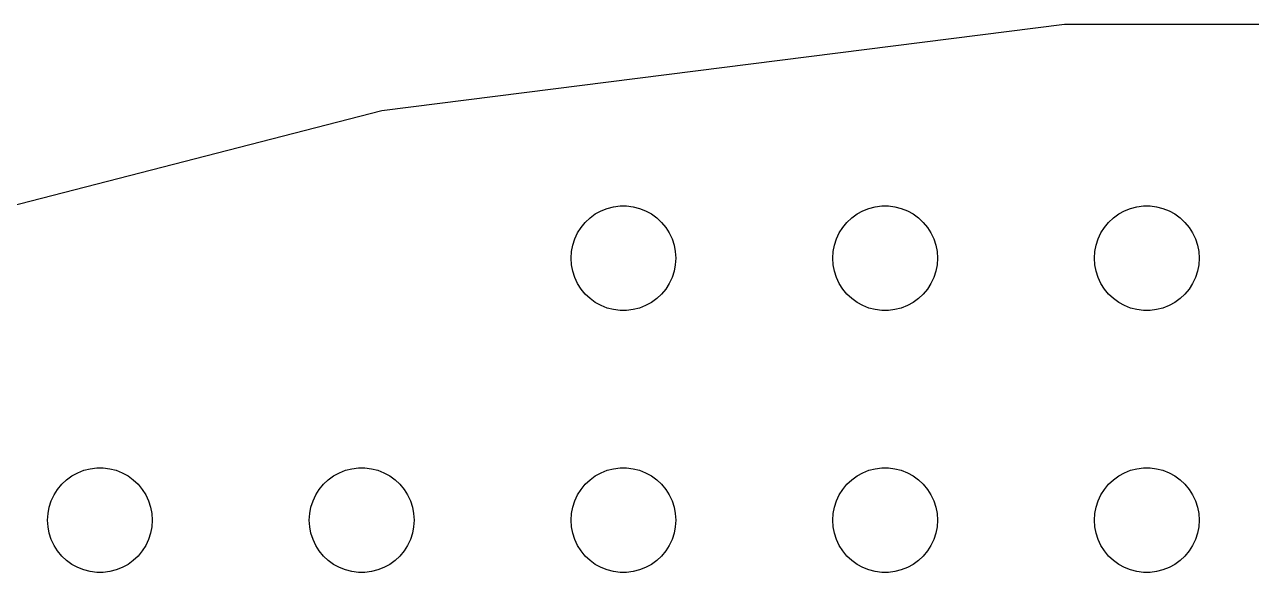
# Model space of a CAD drawing. Header units: metres. Extents: x -157 to 157, y -157 to 157.
# Drawn here: x -39.66 to -4.5, y 141 to 156.69 of the extents above; entities that cross this region are included whole.
import ezdxf

# ---------------------------------------------------------------- set-up
doc = ezdxf.new("R2010")
doc.units = ezdxf.units.M

msp = doc.modelspace()

# ---------------------------------------------------------------- linework, layer by layer
for p, q in [((-9.85811, 156.69), (-29.4189, 154.219)), ((9.85811, 156.69), (-9.85811, 156.69)), ((-29.4189, 154.219), (-48.5157, 149.316)), ((-23.4561, 151.156), (-23.3037, 151.266)), ((-23.3037, 151.266), (-23.1387, 151.357)), ((-23.1387, 151.357), (-22.9635, 151.427)), ((-22.9635, 151.427), (-22.7811, 151.473)), ((-22.7811, 151.473), (-22.5942, 151.497)), ((-22.5942, 151.497), (-22.4058, 151.497)), ((-22.4058, 151.497), (-22.2189, 151.473)), ((-22.2189, 151.473), (-22.0365, 151.427)), ((-22.0365, 151.427), (-21.8613, 151.357)), ((-21.8613, 151.357), (-21.6963, 151.266)), ((-21.6963, 151.266), (-21.5439, 151.156)), ((-15.9561, 151.156), (-15.8037, 151.266)), ((-15.8037, 151.266), (-15.6387, 151.357)), ((-15.6387, 151.357), (-15.4635, 151.427)), ((-15.4635, 151.427), (-15.2811, 151.473)), ((-15.2811, 151.473), (-15.0942, 151.497)), ((-15.0942, 151.497), (-14.9058, 151.497)), ((-14.9058, 151.497), (-14.7189, 151.473)), ((-14.7189, 151.473), (-14.5365, 151.427)), ((-14.5365, 151.427), (-14.3613, 151.357)), ((-14.3613, 151.357), (-14.1963, 151.266)), ((-14.1963, 151.266), (-14.0439, 151.156)), ((-8.45613, 151.156), (-8.30373, 151.266)), ((-8.30373, 151.266), (-8.13866, 151.357)), ((-8.13866, 151.357), (-7.96352, 151.427)), ((-7.96352, 151.427), (-7.78107, 151.473)), ((-7.78107, 151.473), (-7.59418, 151.497)), ((-7.59418, 151.497), (-7.40581, 151.497)), ((-7.40581, 151.497), (-7.21892, 151.473)), ((-7.21892, 151.473), (-7.03647, 151.427)), ((-7.03647, 151.427), (-6.86133, 151.357)), ((-6.86133, 151.357), (-6.69626, 151.266)), ((-6.69626, 151.266), (-6.54385, 151.156)), ((-23.8145, 150.723), (-23.7135, 150.882)), ((-23.7135, 150.882), (-23.5934, 151.027)), ((-23.5934, 151.027), (-23.4561, 151.156)), ((-21.5439, 151.156), (-21.4065, 151.027)), ((-21.4065, 151.027), (-21.2865, 150.882)), ((-21.2865, 150.882), (-21.1855, 150.723)), ((-16.3145, 150.723), (-16.2135, 150.882)), ((-16.2135, 150.882), (-16.0934, 151.027)), ((-16.0934, 151.027), (-15.9561, 151.156)), ((-14.0439, 151.156), (-13.9065, 151.027)), ((-13.9065, 151.027), (-13.7865, 150.882)), ((-13.7865, 150.882), (-13.6855, 150.723)), ((-8.81445, 150.723), (-8.71352, 150.882)), ((-8.71352, 150.882), (-8.59344, 151.027)), ((-8.59344, 151.027), (-8.45613, 151.156)), ((-6.54385, 151.156), (-6.40654, 151.027)), ((-6.40654, 151.027), (-6.28647, 150.882)), ((-6.28647, 150.882), (-6.18553, 150.723)), ((-23.9529, 150.373), (-23.8947, 150.552)), ((-23.8947, 150.552), (-23.8145, 150.723)), ((-21.1855, 150.723), (-21.1053, 150.552)), ((-21.1053, 150.552), (-21.0471, 150.373)), ((-16.4529, 150.373), (-16.3947, 150.552)), ((-16.3947, 150.552), (-16.3145, 150.723)), ((-13.6855, 150.723), (-13.6053, 150.552)), ((-13.6053, 150.552), (-13.5471, 150.373)), ((-8.95287, 150.373), (-8.89465, 150.552)), ((-8.89465, 150.552), (-8.81445, 150.723)), ((-6.18553, 150.723), (-6.10533, 150.552)), ((-6.10533, 150.552), (-6.04712, 150.373)), ((-24, 150), (-23.9882, 150.188)), ((-23.9882, 150.188), (-23.9529, 150.373)), ((-21.0471, 150.373), (-21.0118, 150.188)), ((-21.0118, 150.188), (-21, 150)), ((-16.5, 150), (-16.4882, 150.188)), ((-16.4882, 150.188), (-16.4529, 150.373)), ((-13.5471, 150.373), (-13.5118, 150.188)), ((-13.5118, 150.188), (-13.5, 150)), ((-9, 150), (-8.98816, 150.188)), ((-8.98816, 150.188), (-8.95287, 150.373)), ((-6.04712, 150.373), (-6.01183, 150.188)), ((-6.01183, 150.188), (-6, 150)), ((-23.9882, 149.812), (-24, 150)), ((-23.9529, 149.627), (-23.9882, 149.812)), ((-21.0118, 149.812), (-21.0471, 149.627)), ((-21, 150), (-21.0118, 149.812)), ((-16.4882, 149.812), (-16.5, 150)), ((-16.4529, 149.627), (-16.4882, 149.812)), ((-13.5118, 149.812), (-13.5471, 149.627)), ((-13.5, 150), (-13.5118, 149.812)), ((-8.98816, 149.812), (-9, 150)), ((-8.95287, 149.627), (-8.98816, 149.812)), ((-6.01183, 149.812), (-6.04712, 149.627)), ((-6, 150), (-6.01183, 149.812)), ((-23.8947, 149.448), (-23.9529, 149.627)), ((-23.8145, 149.277), (-23.8947, 149.448)), ((-21.1053, 149.448), (-21.1855, 149.277)), ((-21.0471, 149.627), (-21.1053, 149.448)), ((-16.3947, 149.448), (-16.4529, 149.627)), ((-16.3145, 149.277), (-16.3947, 149.448)), ((-13.6053, 149.448), (-13.6855, 149.277)), ((-13.5471, 149.627), (-13.6053, 149.448)), ((-8.89465, 149.448), (-8.95287, 149.627)), ((-8.81445, 149.277), (-8.89465, 149.448)), ((-6.10533, 149.448), (-6.18553, 149.277)), ((-6.04712, 149.627), (-6.10533, 149.448)), ((-23.7135, 149.118), (-23.8145, 149.277)), ((-23.5934, 148.973), (-23.7135, 149.118)), ((-21.2865, 149.118), (-21.4065, 148.973)), ((-21.1855, 149.277), (-21.2865, 149.118)), ((-16.2135, 149.118), (-16.3145, 149.277)), ((-16.0934, 148.973), (-16.2135, 149.118)), ((-13.7865, 149.118), (-13.9065, 148.973)), ((-13.6855, 149.277), (-13.7865, 149.118)), ((-8.71352, 149.118), (-8.81445, 149.277)), ((-8.59344, 148.973), (-8.71352, 149.118)), ((-6.28647, 149.118), (-6.40654, 148.973)), ((-6.18553, 149.277), (-6.28647, 149.118)), ((-23.4561, 148.844), (-23.5934, 148.973)), ((-23.3037, 148.734), (-23.4561, 148.844)), ((-23.1387, 148.643), (-23.3037, 148.734)), ((-21.6963, 148.734), (-21.8613, 148.643)), ((-21.5439, 148.844), (-21.6963, 148.734)), ((-21.4065, 148.973), (-21.5439, 148.844)), ((-15.9561, 148.844), (-16.0934, 148.973)), ((-15.8037, 148.734), (-15.9561, 148.844)), ((-15.6387, 148.643), (-15.8037, 148.734)), ((-14.1963, 148.734), (-14.3613, 148.643)), ((-14.0439, 148.844), (-14.1963, 148.734)), ((-13.9065, 148.973), (-14.0439, 148.844)), ((-8.45613, 148.844), (-8.59344, 148.973)), ((-8.30373, 148.734), (-8.45613, 148.844)), ((-8.13866, 148.643), (-8.30373, 148.734)), ((-6.69626, 148.734), (-6.86133, 148.643)), ((-6.54385, 148.844), (-6.69626, 148.734)), ((-6.40654, 148.973), (-6.54385, 148.844)), ((-22.9635, 148.573), (-23.1387, 148.643)), ((-22.7811, 148.527), (-22.9635, 148.573)), ((-22.5942, 148.503), (-22.7811, 148.527)), ((-22.4058, 148.503), (-22.5942, 148.503)), ((-22.2189, 148.527), (-22.4058, 148.503)), ((-22.0365, 148.573), (-22.2189, 148.527)), ((-21.8613, 148.643), (-22.0365, 148.573)), ((-15.4635, 148.573), (-15.6387, 148.643)), ((-15.2811, 148.527), (-15.4635, 148.573)), ((-15.0942, 148.503), (-15.2811, 148.527)), ((-14.9058, 148.503), (-15.0942, 148.503)), ((-14.7189, 148.527), (-14.9058, 148.503)), ((-14.5365, 148.573), (-14.7189, 148.527)), ((-14.3613, 148.643), (-14.5365, 148.573)), ((-7.96352, 148.573), (-8.13866, 148.643)), ((-7.78107, 148.527), (-7.96352, 148.573)), ((-7.59418, 148.503), (-7.78107, 148.527)), ((-7.40581, 148.503), (-7.59418, 148.503)), ((-7.21892, 148.527), (-7.40581, 148.503)), ((-7.03647, 148.573), (-7.21892, 148.527)), ((-6.86133, 148.643), (-7.03647, 148.573)), ((-38.3037, 143.766), (-38.1387, 143.857)), ((-38.1387, 143.857), (-37.9635, 143.927)), ((-37.9635, 143.927), (-37.7811, 143.973)), ((-37.7811, 143.973), (-37.5942, 143.997)), ((-37.5942, 143.997), (-37.4058, 143.997)), ((-37.4058, 143.997), (-37.2189, 143.973)), ((-37.2189, 143.973), (-37.0365, 143.927)), ((-37.0365, 143.927), (-36.8613, 143.857)), ((-36.8613, 143.857), (-36.6963, 143.766)), ((-30.8037, 143.766), (-30.6387, 143.857)), ((-30.6387, 143.857), (-30.4635, 143.927)), ((-30.4635, 143.927), (-30.2811, 143.973)), ((-30.2811, 143.973), (-30.0942, 143.997)), ((-30.0942, 143.997), (-29.9058, 143.997)), ((-29.9058, 143.997), (-29.7189, 143.973)), ((-29.7189, 143.973), (-29.5365, 143.927)), ((-29.5365, 143.927), (-29.3613, 143.857)), ((-29.3613, 143.857), (-29.1963, 143.766)), ((-23.3037, 143.766), (-23.1387, 143.857)), ((-23.1387, 143.857), (-22.9635, 143.927)), ((-22.9635, 143.927), (-22.7811, 143.973)), ((-22.7811, 143.973), (-22.5942, 143.997)), ((-22.5942, 143.997), (-22.4058, 143.997)), ((-22.4058, 143.997), (-22.2189, 143.973)), ((-22.2189, 143.973), (-22.0365, 143.927)), ((-22.0365, 143.927), (-21.8613, 143.857)), ((-21.8613, 143.857), (-21.6963, 143.766)), ((-15.8037, 143.766), (-15.6387, 143.857)), ((-15.6387, 143.857), (-15.4635, 143.927)), ((-15.4635, 143.927), (-15.2811, 143.973)), ((-15.2811, 143.973), (-15.0942, 143.997)), ((-15.0942, 143.997), (-14.9058, 143.997)), ((-14.9058, 143.997), (-14.7189, 143.973)), ((-14.7189, 143.973), (-14.5365, 143.927)), ((-14.5365, 143.927), (-14.3613, 143.857)), ((-14.3613, 143.857), (-14.1963, 143.766)), ((-8.30373, 143.766), (-8.13866, 143.857)), ((-8.13866, 143.857), (-7.96352, 143.927)), ((-7.96352, 143.927), (-7.78107, 143.973)), ((-7.78107, 143.973), (-7.59418, 143.997)), ((-7.59418, 143.997), (-7.40581, 143.997)), ((-7.40581, 143.997), (-7.21892, 143.973)), ((-7.21892, 143.973), (-7.03647, 143.927)), ((-7.03647, 143.927), (-6.86133, 143.857)), ((-6.86133, 143.857), (-6.69626, 143.766)), ((-38.7135, 143.382), (-38.5934, 143.527)), ((-38.5934, 143.527), (-38.4561, 143.656)), ((-38.4561, 143.656), (-38.3037, 143.766)), ((-36.6963, 143.766), (-36.5439, 143.656)), ((-36.5439, 143.656), (-36.4065, 143.527)), ((-36.4065, 143.527), (-36.2865, 143.382)), ((-31.2135, 143.382), (-31.0934, 143.527)), ((-31.0934, 143.527), (-30.9561, 143.656)), ((-30.9561, 143.656), (-30.8037, 143.766)), ((-29.1963, 143.766), (-29.0439, 143.656)), ((-29.0439, 143.656), (-28.9065, 143.527)), ((-28.9065, 143.527), (-28.7865, 143.382)), ((-23.7135, 143.382), (-23.5934, 143.527)), ((-23.5934, 143.527), (-23.4561, 143.656)), ((-23.4561, 143.656), (-23.3037, 143.766)), ((-21.6963, 143.766), (-21.5439, 143.656)), ((-21.5439, 143.656), (-21.4065, 143.527)), ((-21.4065, 143.527), (-21.2865, 143.382)), ((-16.2135, 143.382), (-16.0934, 143.527)), ((-16.0934, 143.527), (-15.9561, 143.656)), ((-15.9561, 143.656), (-15.8037, 143.766)), ((-14.1963, 143.766), (-14.0439, 143.656)), ((-14.0439, 143.656), (-13.9065, 143.527)), ((-13.9065, 143.527), (-13.7865, 143.382)), ((-8.71352, 143.382), (-8.59344, 143.527)), ((-8.59344, 143.527), (-8.45613, 143.656)), ((-8.45613, 143.656), (-8.30373, 143.766)), ((-6.69626, 143.766), (-6.54385, 143.656)), ((-6.54385, 143.656), (-6.40654, 143.527)), ((-6.40654, 143.527), (-6.28647, 143.382)), ((-38.8947, 143.052), (-38.8145, 143.223)), ((-38.8145, 143.223), (-38.7135, 143.382)), ((-36.2865, 143.382), (-36.1855, 143.223)), ((-36.1855, 143.223), (-36.1053, 143.052)), ((-31.3947, 143.052), (-31.3145, 143.223)), ((-31.3145, 143.223), (-31.2135, 143.382)), ((-28.7865, 143.382), (-28.6855, 143.223)), ((-28.6855, 143.223), (-28.6053, 143.052)), ((-23.8947, 143.052), (-23.8145, 143.223)), ((-23.8145, 143.223), (-23.7135, 143.382)), ((-21.2865, 143.382), (-21.1855, 143.223)), ((-21.1855, 143.223), (-21.1053, 143.052)), ((-16.3947, 143.052), (-16.3145, 143.223)), ((-16.3145, 143.223), (-16.2135, 143.382)), ((-13.7865, 143.382), (-13.6855, 143.223)), ((-13.6855, 143.223), (-13.6053, 143.052)), ((-8.89465, 143.052), (-8.81445, 143.223)), ((-8.81445, 143.223), (-8.71352, 143.382)), ((-6.28647, 143.382), (-6.18553, 143.223)), ((-6.18553, 143.223), (-6.10533, 143.052)), ((-38.9882, 142.688), (-38.9529, 142.873)), ((-38.9529, 142.873), (-38.8947, 143.052)), ((-36.1053, 143.052), (-36.0471, 142.873)), ((-36.0471, 142.873), (-36.0118, 142.688)), ((-31.4882, 142.688), (-31.4529, 142.873)), ((-31.4529, 142.873), (-31.3947, 143.052)), ((-28.6053, 143.052), (-28.5471, 142.873)), ((-28.5471, 142.873), (-28.5118, 142.688)), ((-23.9882, 142.688), (-23.9529, 142.873)), ((-23.9529, 142.873), (-23.8947, 143.052)), ((-21.1053, 143.052), (-21.0471, 142.873)), ((-21.0471, 142.873), (-21.0118, 142.688)), ((-16.4882, 142.688), (-16.4529, 142.873)), ((-16.4529, 142.873), (-16.3947, 143.052)), ((-13.6053, 143.052), (-13.5471, 142.873)), ((-13.5471, 142.873), (-13.5118, 142.688)), ((-8.98816, 142.688), (-8.95287, 142.873)), ((-8.95287, 142.873), (-8.89465, 143.052)), ((-6.10533, 143.052), (-6.04712, 142.873)), ((-6.04712, 142.873), (-6.01183, 142.688)), ((-39, 142.5), (-38.9882, 142.688)), ((-38.9882, 142.312), (-39, 142.5)), ((-36.0118, 142.688), (-36, 142.5)), ((-36, 142.5), (-36.0118, 142.312)), ((-31.5, 142.5), (-31.4882, 142.688)), ((-31.4882, 142.312), (-31.5, 142.5)), ((-28.5118, 142.688), (-28.5, 142.5)), ((-28.5, 142.5), (-28.5118, 142.312)), ((-24, 142.5), (-23.9882, 142.688)), ((-23.9882, 142.312), (-24, 142.5)), ((-21.0118, 142.688), (-21, 142.5)), ((-21, 142.5), (-21.0118, 142.312)), ((-16.5, 142.5), (-16.4882, 142.688)), ((-16.4882, 142.312), (-16.5, 142.5)), ((-13.5118, 142.688), (-13.5, 142.5)), ((-13.5, 142.5), (-13.5118, 142.312)), ((-9, 142.5), (-8.98816, 142.688)), ((-8.98816, 142.312), (-9, 142.5)), ((-6.01183, 142.688), (-6, 142.5)), ((-6, 142.5), (-6.01183, 142.312)), ((-38.9529, 142.127), (-38.9882, 142.312)), ((-38.8947, 141.948), (-38.9529, 142.127)), ((-36.0471, 142.127), (-36.1053, 141.948)), ((-36.0118, 142.312), (-36.0471, 142.127)), ((-31.4529, 142.127), (-31.4882, 142.312)), ((-31.3947, 141.948), (-31.4529, 142.127)), ((-28.5471, 142.127), (-28.6053, 141.948)), ((-28.5118, 142.312), (-28.5471, 142.127)), ((-23.9529, 142.127), (-23.9882, 142.312)), ((-23.8947, 141.948), (-23.9529, 142.127)), ((-21.0471, 142.127), (-21.1053, 141.948)), ((-21.0118, 142.312), (-21.0471, 142.127)), ((-16.4529, 142.127), (-16.4882, 142.312)), ((-16.3947, 141.948), (-16.4529, 142.127)), ((-13.5471, 142.127), (-13.6053, 141.948)), ((-13.5118, 142.312), (-13.5471, 142.127)), ((-8.95287, 142.127), (-8.98816, 142.312)), ((-8.89465, 141.948), (-8.95287, 142.127)), ((-6.04712, 142.127), (-6.10533, 141.948)), ((-6.01183, 142.312), (-6.04712, 142.127)), ((-38.8145, 141.777), (-38.8947, 141.948)), ((-38.7135, 141.618), (-38.8145, 141.777)), ((-36.1855, 141.777), (-36.2865, 141.618)), ((-36.1053, 141.948), (-36.1855, 141.777)), ((-31.3145, 141.777), (-31.3947, 141.948)), ((-31.2135, 141.618), (-31.3145, 141.777)), ((-28.6855, 141.777), (-28.7865, 141.618)), ((-28.6053, 141.948), (-28.6855, 141.777)), ((-23.8145, 141.777), (-23.8947, 141.948)), ((-23.7135, 141.618), (-23.8145, 141.777)), ((-21.1855, 141.777), (-21.2865, 141.618)), ((-21.1053, 141.948), (-21.1855, 141.777)), ((-16.3145, 141.777), (-16.3947, 141.948)), ((-16.2135, 141.618), (-16.3145, 141.777)), ((-13.6855, 141.777), (-13.7865, 141.618)), ((-13.6053, 141.948), (-13.6855, 141.777)), ((-8.81445, 141.777), (-8.89465, 141.948)), ((-8.71352, 141.618), (-8.81445, 141.777)), ((-6.18553, 141.777), (-6.28647, 141.618)), ((-6.10533, 141.948), (-6.18553, 141.777)), ((-38.5934, 141.473), (-38.7135, 141.618)), ((-38.4561, 141.344), (-38.5934, 141.473)), ((-36.4065, 141.473), (-36.5439, 141.344)), ((-36.2865, 141.618), (-36.4065, 141.473)), ((-31.0934, 141.473), (-31.2135, 141.618)), ((-30.9561, 141.344), (-31.0934, 141.473)), ((-28.9065, 141.473), (-29.0439, 141.344)), ((-28.7865, 141.618), (-28.9065, 141.473)), ((-23.5934, 141.473), (-23.7135, 141.618)), ((-23.4561, 141.344), (-23.5934, 141.473)), ((-21.4065, 141.473), (-21.5439, 141.344)), ((-21.2865, 141.618), (-21.4065, 141.473)), ((-16.0934, 141.473), (-16.2135, 141.618)), ((-15.9561, 141.344), (-16.0934, 141.473)), ((-13.9065, 141.473), (-14.0439, 141.344)), ((-13.7865, 141.618), (-13.9065, 141.473)), ((-8.59344, 141.473), (-8.71352, 141.618)), ((-8.45613, 141.344), (-8.59344, 141.473)), ((-6.40654, 141.473), (-6.54385, 141.344)), ((-6.28647, 141.618), (-6.40654, 141.473)), ((-38.3037, 141.234), (-38.4561, 141.344)), ((-38.1387, 141.143), (-38.3037, 141.234)), ((-37.9635, 141.073), (-38.1387, 141.143)), ((-37.7811, 141.027), (-37.9635, 141.073)), ((-37.5942, 141.003), (-37.7811, 141.027)), ((-37.4058, 141.003), (-37.5942, 141.003)), ((-37.2189, 141.027), (-37.4058, 141.003)), ((-37.0365, 141.073), (-37.2189, 141.027)), ((-36.8613, 141.143), (-37.0365, 141.073)), ((-36.6963, 141.234), (-36.8613, 141.143)), ((-36.5439, 141.344), (-36.6963, 141.234)), ((-30.8037, 141.234), (-30.9561, 141.344)), ((-30.6387, 141.143), (-30.8037, 141.234)), ((-30.4635, 141.073), (-30.6387, 141.143)), ((-30.2811, 141.027), (-30.4635, 141.073)), ((-30.0942, 141.003), (-30.2811, 141.027)), ((-29.9058, 141.003), (-30.0942, 141.003)), ((-29.7189, 141.027), (-29.9058, 141.003)), ((-29.5365, 141.073), (-29.7189, 141.027)), ((-29.3613, 141.143), (-29.5365, 141.073)), ((-29.1963, 141.234), (-29.3613, 141.143)), ((-29.0439, 141.344), (-29.1963, 141.234)), ((-23.3037, 141.234), (-23.4561, 141.344)), ((-23.1387, 141.143), (-23.3037, 141.234)), ((-22.9635, 141.073), (-23.1387, 141.143)), ((-22.7811, 141.027), (-22.9635, 141.073)), ((-22.5942, 141.003), (-22.7811, 141.027)), ((-22.4058, 141.003), (-22.5942, 141.003)), ((-22.2189, 141.027), (-22.4058, 141.003)), ((-22.0365, 141.073), (-22.2189, 141.027)), ((-21.8613, 141.143), (-22.0365, 141.073)), ((-21.6963, 141.234), (-21.8613, 141.143)), ((-21.5439, 141.344), (-21.6963, 141.234)), ((-15.8037, 141.234), (-15.9561, 141.344)), ((-15.6387, 141.143), (-15.8037, 141.234)), ((-15.4635, 141.073), (-15.6387, 141.143)), ((-15.2811, 141.027), (-15.4635, 141.073)), ((-15.0942, 141.003), (-15.2811, 141.027)), ((-14.9058, 141.003), (-15.0942, 141.003)), ((-14.7189, 141.027), (-14.9058, 141.003)), ((-14.5365, 141.073), (-14.7189, 141.027)), ((-14.3613, 141.143), (-14.5365, 141.073)), ((-14.1963, 141.234), (-14.3613, 141.143)), ((-14.0439, 141.344), (-14.1963, 141.234)), ((-8.30373, 141.234), (-8.45613, 141.344)), ((-8.13866, 141.143), (-8.30373, 141.234)), ((-7.96352, 141.073), (-8.13866, 141.143)), ((-7.78107, 141.027), (-7.96352, 141.073)), ((-7.59418, 141.003), (-7.78107, 141.027)), ((-7.40581, 141.003), (-7.59418, 141.003)), ((-7.21892, 141.027), (-7.40581, 141.003)), ((-7.03647, 141.073), (-7.21892, 141.027)), ((-6.86133, 141.143), (-7.03647, 141.073)), ((-6.69626, 141.234), (-6.86133, 141.143)), ((-6.54385, 141.344), (-6.69626, 141.234))]:
    msp.add_line(p, q)

doc.saveas('drawing.dxf')
